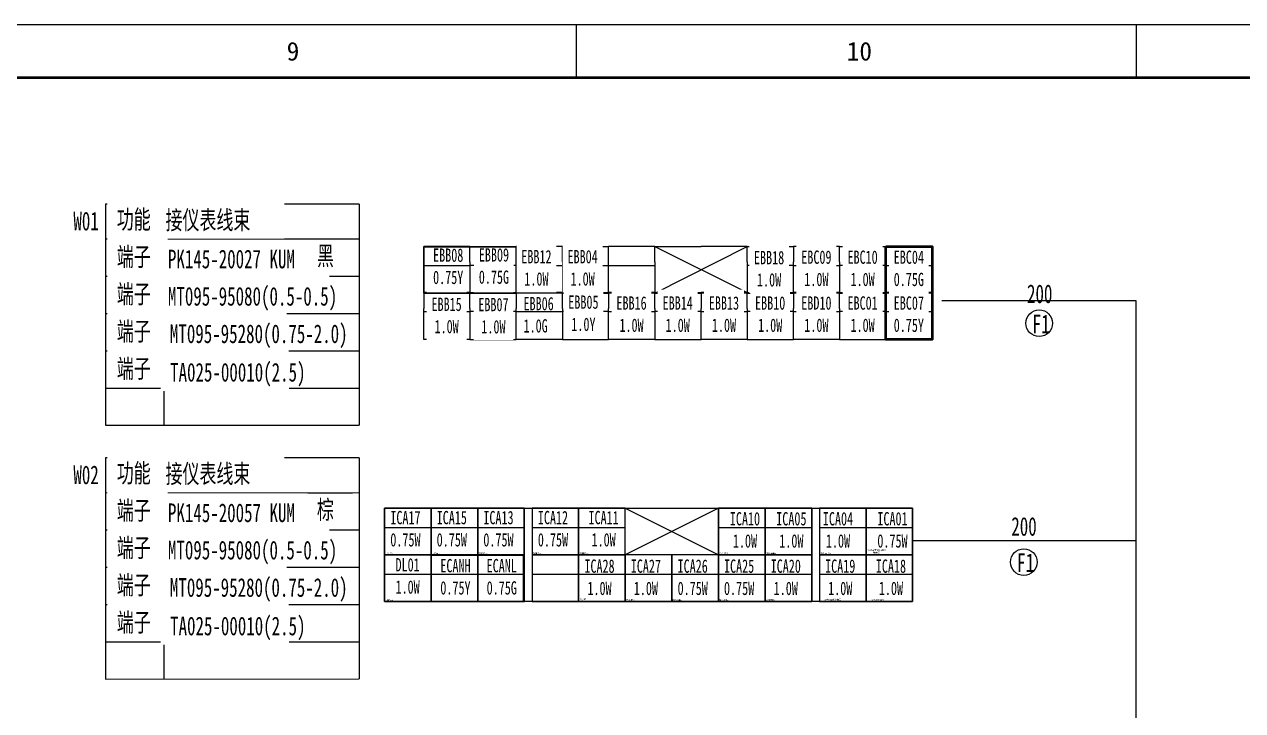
# Model space of a CAD drawing. Header units: millimetres. Extents: x 3853 to 7217, y 3585 to 4426.
# Drawn here: x 4695.5 to 4924.1, y 4297.2 to 4425.9 of the extents above; entities that cross this region are included whole.
import ezdxf

# ---------------------------------------------------------------- set-up
doc = ezdxf.new("R2010")
doc.units = ezdxf.units.MM
doc.layers.get('0').update_dxf_attribs({"lineweight": 25})
for name, color, linetype, lineweight in [('1轮廓实线层', 7, 'Continuous', 50), ('_0', 7, 'Continuous', 25), ('图框层', 7, 'Continuous', 25)]:
    doc.layers.add(name, color=color, linetype=linetype, lineweight=lineweight)
doc.layers.add('底盘线束', color=7, linetype='Continuous')
doc.styles.get("Standard").update_dxf_attribs({"font": ''})
doc.styles.add('标准', font='', dxfattribs={"width": 0.667})
doc.styles.get('Standard').set_extended_font_data('SimSun')
doc.styles.get('标准').set_extended_font_data('SimSun')

# ---------------------------------------------------------------- blocks, each defined once
blk = doc.blocks.new('ZwmFrameMain_A0X4^_^分区图框^_^landscape')
at = {"color": 3}
for p, q in [((921.13, 831), (921.13, 821)), ((1026.25, 831), (1026.25, 821))]:
    blk.add_line(p, q, dxfattribs=at)
at = {"lineweight": 50}
blk.add_line((0, 821), (3329, 821), dxfattribs=at)
at = {"layer": '图框层', "color": 1}
blk.add_line((-25, 831), (3339, 831), dxfattribs=at)
at = {"color": 3, "char_height": 3.5, "attachment_point": 1}
for s, insert in [('9', (866.78, 827.71)), ('10', (971.9, 827.71))]:
    blk.add_mtext_dynamic_manual_height_columns(s, width=5.7094, gutter_width=1, heights=[0], dxfattribs=dict(at, insert=insert))

msp = doc.modelspace()

# ---------------------------------------------------------------- linework, layer by layer
at = {"layer": '_0', "color": 0, "linetype": 'ByBlock', "lineweight": -3}
for p, q in [((4758.31, 4392.18), (4710.7, 4392.18)), ((4721.61, 4392.18), (4721.62, 4350.7)), ((4758.31, 4392.18), (4758.31, 4350.71)), ((4770.42, 4384.28), (4770.42, 4381.39)), ((4770.42, 4384.28), (4770.42, 4381.39)), ((4779.09, 4384.28), (4770.42, 4384.28)), ((4779.09, 4381.39), (4779.09, 4384.28)), ((4779.09, 4381.39), (4779.09, 4384.28)), ((4779.09, 4384.28), (4787.77, 4384.28)), ((4787.77, 4384.28), (4787.77, 4381.39)), ((4787.77, 4384.28), (4787.77, 4381.39)), ((4796.44, 4384.28), (4787.77, 4384.28)), ((4796.44, 4384.28), (4805.12, 4384.28)), ((4796.44, 4381.39), (4796.44, 4384.28)), ((4805.12, 4381.39), (4805.12, 4384.28)), ((4813.79, 4384.28), (4805.12, 4384.28)), ((4813.79, 4381.39), (4813.79, 4384.28)), ((4813.79, 4381.39), (4813.79, 4384.28)), ((4813.79, 4384.28), (4831.14, 4375.61)), ((4813.79, 4375.5), (4831.14, 4384.28)), ((4813.79, 4384.28), (4822.47, 4384.28)), ((4831.14, 4384.28), (4822.47, 4384.28)), ((4831.14, 4381.39), (4831.14, 4384.28)), ((4831.14, 4381.39), (4831.14, 4384.28)), ((4831.14, 4384.28), (4839.82, 4384.28)), ((4839.82, 4384.28), (4839.82, 4381.39)), ((4839.82, 4384.28), (4839.82, 4381.39)), ((4848.49, 4384.28), (4839.82, 4384.28)), ((4848.49, 4384.28), (4857.17, 4384.28)), ((4848.49, 4381.39), (4848.49, 4384.28)), ((4848.49, 4381.39), (4848.49, 4384.28)), ((4857.17, 4384.28), (4857.17, 4381.39)), ((4857.17, 4384.28), (4857.17, 4381.39)), ((4857.17, 4384.28), (4857.17, 4381.39)), ((4857.17, 4384.28), (4857.17, 4381.39)), ((4865.84, 4384.28), (4857.17, 4384.28)), ((4865.84, 4381.39), (4865.84, 4384.28)), ((4770.42, 4375.61), (4770.42, 4381.39)), ((4770.42, 4375.61), (4770.42, 4381.39)), ((4779.09, 4381.39), (4779.09, 4375.61)), ((4779.09, 4381.39), (4779.09, 4375.61)), ((4787.77, 4375.61), (4787.77, 4381.39)), ((4787.77, 4375.61), (4787.77, 4381.39)), ((4796.44, 4381.39), (4796.44, 4375.61)), ((4796.44, 4381.39), (4796.44, 4375.61)), ((4805.12, 4375.61), (4805.12, 4381.39)), ((4805.12, 4375.61), (4805.12, 4381.39)), ((4813.79, 4381.39), (4813.79, 4375.61)), ((4813.79, 4381.39), (4813.79, 4375.61)), ((4831.14, 4381.39), (4831.14, 4375.61)), ((4831.14, 4381.39), (4831.14, 4375.61)), ((4839.82, 4375.61), (4839.82, 4381.39)), ((4839.82, 4375.61), (4839.82, 4381.39)), ((4848.49, 4381.39), (4848.49, 4375.61)), ((4848.49, 4381.39), (4848.49, 4375.61)), ((4857.17, 4375.61), (4857.17, 4381.39)), ((4857.17, 4375.61), (4857.17, 4381.39)), ((4857.17, 4375.61), (4857.17, 4381.39)), ((4857.17, 4375.61), (4857.17, 4381.39)), ((4865.84, 4381.39), (4865.84, 4375.61)), ((4770.42, 4380.67), (4779.09, 4380.67)), ((4787.77, 4380.67), (4779.09, 4380.67)), ((4787.77, 4380.67), (4796.44, 4380.67)), ((4796.44, 4380.67), (4805.12, 4380.67)), ((4805.12, 4380.67), (4813.79, 4380.67)), ((4839.82, 4380.67), (4831.14, 4380.67)), ((4839.82, 4380.67), (4848.49, 4380.67)), ((4857.17, 4380.67), (4848.49, 4380.67)), ((4857.17, 4380.67), (4865.84, 4380.67)), ((4779.09, 4375.61), (4770.42, 4375.61)), ((4770.42, 4375.5), (4770.42, 4372.61)), ((4770.42, 4375.5), (4770.42, 4372.61)), ((4779.09, 4375.5), (4770.42, 4375.5)), ((4779.09, 4375.61), (4787.77, 4375.61)), ((4779.09, 4375.5), (4787.77, 4375.5)), ((4779.09, 4372.61), (4779.09, 4375.5)), ((4779.09, 4372.61), (4779.09, 4375.5)), ((4796.44, 4375.61), (4787.77, 4375.61)), ((4796.44, 4375.5), (4787.77, 4375.5)), ((4787.77, 4375.5), (4787.77, 4372.61)), ((4787.77, 4375.5), (4787.77, 4372.61)), ((4796.44, 4375.61), (4805.12, 4375.61)), ((4796.44, 4375.5), (4805.12, 4375.5)), ((4796.44, 4372.61), (4796.44, 4375.5)), ((4796.44, 4372.61), (4796.44, 4375.5)), ((4813.79, 4375.61), (4805.12, 4375.61)), ((4805.12, 4375.5), (4805.12, 4372.61)), ((4805.12, 4375.5), (4805.12, 4372.61)), ((4813.79, 4375.5), (4805.12, 4375.5)), ((4813.79, 4375.61), (4822.47, 4375.61)), ((4813.79, 4375.5), (4822.47, 4375.5)), ((4813.79, 4372.61), (4813.79, 4375.5)), ((4813.79, 4372.61), (4813.79, 4375.5)), ((4831.14, 4375.61), (4822.47, 4375.61)), ((4831.14, 4375.5), (4822.47, 4375.5)), ((4822.47, 4375.5), (4822.47, 4372.61)), ((4822.47, 4375.5), (4822.47, 4372.61)), ((4822.47, 4375.5), (4822.47, 4372.61)), ((4822.47, 4375.5), (4822.47, 4372.61)), ((4831.14, 4375.61), (4839.82, 4375.61)), ((4831.14, 4372.61), (4831.14, 4375.5)), ((4831.14, 4372.61), (4831.14, 4375.5)), ((4831.14, 4375.5), (4839.82, 4375.5)), ((4848.49, 4375.61), (4839.82, 4375.61)), ((4848.49, 4375.5), (4839.82, 4375.5)), ((4839.82, 4375.5), (4839.82, 4372.61)), ((4839.82, 4375.5), (4839.82, 4372.61)), ((4848.49, 4375.61), (4857.17, 4375.61)), ((4848.49, 4375.5), (4857.17, 4375.5)), ((4848.49, 4372.61), (4848.49, 4375.5)), ((4848.49, 4372.61), (4848.49, 4375.5)), ((4865.84, 4375.61), (4857.17, 4375.61)), ((4865.84, 4375.5), (4857.17, 4375.5)), ((4857.17, 4375.5), (4857.17, 4372.61)), ((4857.17, 4375.5), (4857.17, 4372.61)), ((4857.17, 4375.5), (4857.17, 4372.61)), ((4857.17, 4375.5), (4857.17, 4372.61)), ((4865.84, 4366.82), (4865.84, 4375.5)), ((4770.42, 4366.82), (4770.42, 4372.61)), ((4770.42, 4366.82), (4770.42, 4372.61)), ((4779.09, 4372.61), (4779.09, 4366.82)), ((4779.09, 4372.61), (4779.09, 4366.82)), ((4787.77, 4366.82), (4787.77, 4372.61)), ((4787.77, 4366.82), (4787.77, 4372.61)), ((4796.44, 4372.61), (4796.44, 4366.82)), ((4796.44, 4372.61), (4796.44, 4366.82)), ((4805.12, 4366.82), (4805.12, 4372.61)), ((4805.12, 4366.82), (4805.12, 4372.61)), ((4813.79, 4372.61), (4813.79, 4366.82)), ((4813.79, 4372.61), (4813.79, 4366.82)), ((4822.47, 4366.82), (4822.47, 4372.61)), ((4822.47, 4366.82), (4822.47, 4372.61)), ((4822.47, 4366.82), (4822.47, 4372.61)), ((4822.47, 4366.82), (4822.47, 4372.61)), ((4831.14, 4372.61), (4831.14, 4366.82)), ((4831.14, 4372.61), (4831.14, 4366.82)), ((4839.82, 4366.82), (4839.82, 4372.61)), ((4839.82, 4366.82), (4839.82, 4372.61)), ((4848.49, 4372.61), (4848.49, 4366.82)), ((4848.49, 4372.61), (4848.49, 4366.82)), ((4857.17, 4366.82), (4857.17, 4372.61)), ((4857.17, 4366.82), (4857.17, 4372.61)), ((4857.17, 4366.82), (4857.17, 4372.61)), ((4857.17, 4366.82), (4857.17, 4372.61)), ((4710.7, 4371.68), (4758.31, 4371.68)), ((4710.7, 4371.68), (4758.31, 4371.68)), ((4770.42, 4372.07), (4779.09, 4372.07)), ((4787.77, 4372.07), (4779.09, 4372.07)), ((4787.77, 4372.07), (4796.44, 4372.07)), ((4805.12, 4372.07), (4796.44, 4372.07)), ((4805.12, 4372.07), (4813.79, 4372.07)), ((4822.47, 4372.07), (4813.79, 4372.07)), ((4822.47, 4372.07), (4831.14, 4372.07)), ((4839.82, 4372.07), (4831.14, 4372.07)), ((4839.82, 4372.07), (4848.49, 4372.07)), ((4857.17, 4372.07), (4848.49, 4372.07)), ((4857.17, 4372.07), (4865.84, 4372.07)), ((4779.09, 4366.82), (4770.42, 4366.82)), ((4779.09, 4366.82), (4787.77, 4366.82)), ((4796.44, 4366.82), (4787.77, 4366.82)), ((4796.44, 4366.82), (4805.12, 4366.82)), ((4813.79, 4366.82), (4805.12, 4366.82)), ((4813.79, 4366.82), (4822.47, 4366.82)), ((4831.14, 4366.82), (4822.47, 4366.82)), ((4831.14, 4366.82), (4839.82, 4366.82)), ((4848.49, 4366.82), (4839.82, 4366.82)), ((4848.49, 4366.82), (4857.17, 4366.82)), ((4865.84, 4366.82), (4857.17, 4366.82)), ((4710.7, 4364.68), (4758.31, 4364.69)), ((4710.7, 4357.69), (4758.31, 4357.7)), ((4710.71, 4350.7), (4758.31, 4350.71)), ((4758.31, 4344.57), (4710.7, 4344.57)), ((4721.61, 4344.57), (4721.62, 4303.09)), ((4758.31, 4344.57), (4758.31, 4303.1)), ((4787.84, 4335.14), (4789.29, 4335.14)), ((4789.29, 4335.14), (4789.29, 4317.64)), ((4799.5, 4335.14), (4825.74, 4335.14)), ((4825.74, 4335.14), (4808.25, 4326.39)), ((4808.25, 4335.14), (4825.74, 4326.39)), ((4825.74, 4326.39), (4825.74, 4335.14)), ((4841.78, 4335.14), (4843.24, 4335.14)), ((4843.24, 4335.14), (4843.24, 4317.64)), ((4763.05, 4331.5), (4771.8, 4331.5)), ((4771.8, 4331.5), (4780.55, 4331.5)), ((4780.55, 4326.39), (4780.55, 4331.5)), ((4780.55, 4331.5), (4789.29, 4331.5)), ((4789.29, 4326.39), (4789.29, 4331.5)), ((4790.75, 4331.5), (4799.5, 4331.5)), ((4799.5, 4331.5), (4808.25, 4331.5)), ((4825.74, 4331.5), (4834.49, 4331.5)), ((4834.49, 4331.5), (4843.24, 4331.5)), ((4843.24, 4326.39), (4843.24, 4331.5)), ((4844.7, 4331.5), (4853.45, 4331.5)), ((4853.45, 4331.5), (4862.19, 4331.5)), ((4862.19, 4329.06), (4904.13, 4329.06)), ((4710.7, 4324.07), (4758.31, 4324.07)), ((4710.7, 4324.07), (4758.31, 4324.07)), ((4763.05, 4322.75), (4771.8, 4322.75)), ((4771.8, 4322.75), (4780.55, 4322.75)), ((4780.55, 4322.75), (4789.29, 4322.75)), ((4790.75, 4322.75), (4799.5, 4322.75)), ((4799.5, 4322.75), (4808.25, 4322.75)), ((4808.25, 4322.75), (4817, 4322.75)), ((4817, 4322.75), (4825.74, 4322.75)), ((4825.74, 4322.75), (4834.49, 4322.75)), ((4834.49, 4322.75), (4843.24, 4322.75)), ((4844.7, 4322.75), (4853.45, 4322.75)), ((4853.45, 4322.75), (4862.19, 4322.75)), ((4789.29, 4317.64), (4787.84, 4317.64)), ((4843.24, 4317.64), (4841.78, 4317.64)), ((4710.7, 4317.07), (4758.31, 4317.08)), ((4710.7, 4310.08), (4758.31, 4310.09)), ((4710.71, 4303.08), (4758.31, 4303.1))]:
    msp.add_line(p, q, dxfattribs=at)
at = {"layer": '_0', "color": 0}
for p, q in [((4904.13, 4374.07), (4867.69, 4374.07)), ((4904.13, 4329.06), (4904.13, 4374.07))]:
    msp.add_line(p, q, dxfattribs=at)
at = {"layer": '_0', "lineweight": -3}
msp.add_line((4904.13, 3907.51), (4904.13, 4374.07), dxfattribs=at)
at = {"layer": '_0', "color": 0, "linetype": 'ByBlock', "lineweight": -3}
for points in [[(4763.05, 4335.14), (4862.19, 4335.14), (4862.19, 4317.64), (4763.05, 4317.64)], [(4763.05, 4326.39), (4771.8, 4326.39), (4771.8, 4335.14), (4763.05, 4335.14)], [(4771.8, 4326.39), (4780.55, 4326.39), (4780.55, 4335.14), (4771.8, 4335.14)], [(4780.55, 4326.39), (4789.29, 4326.39), (4789.29, 4335.14), (4780.55, 4335.14)], [(4790.75, 4326.39), (4799.5, 4326.39), (4799.5, 4335.14), (4790.75, 4335.14)], [(4799.5, 4326.39), (4808.25, 4326.39), (4808.25, 4335.14), (4799.5, 4335.14)], [(4825.74, 4326.39), (4834.49, 4326.39), (4834.49, 4335.14), (4825.74, 4335.14)], [(4834.49, 4326.39), (4843.24, 4326.39), (4843.24, 4335.14), (4834.49, 4335.14)], [(4844.7, 4326.39), (4853.45, 4326.39), (4853.45, 4335.14), (4844.7, 4335.14)], [(4853.45, 4326.39), (4862.19, 4326.39), (4862.19, 4335.14), (4853.45, 4335.14)], [(4763.05, 4317.64), (4771.8, 4317.64), (4771.8, 4326.39), (4763.05, 4326.39)], [(4771.8, 4317.64), (4780.55, 4317.64), (4780.55, 4326.39), (4771.8, 4326.39)], [(4780.55, 4317.64), (4789.29, 4317.64), (4789.29, 4326.39), (4780.55, 4326.39)], [(4790.75, 4317.64), (4799.5, 4317.64), (4799.5, 4326.39), (4790.75, 4326.39)], [(4799.5, 4317.64), (4808.25, 4317.64), (4808.25, 4326.39), (4799.5, 4326.39)], [(4808.25, 4317.64), (4817, 4317.64), (4817, 4326.39), (4808.25, 4326.39)], [(4817, 4317.64), (4825.74, 4317.64), (4825.74, 4326.39), (4817, 4326.39)], [(4825.74, 4317.64), (4834.49, 4317.64), (4834.49, 4326.39), (4825.74, 4326.39)], [(4834.49, 4317.64), (4843.24, 4317.64), (4843.24, 4326.39), (4834.49, 4326.39)], [(4844.7, 4317.64), (4853.45, 4317.64), (4853.45, 4326.39), (4844.7, 4326.39)], [(4853.45, 4317.64), (4862.19, 4317.64), (4862.19, 4326.39), (4853.45, 4326.39)]]:
    msp.add_lwpolyline(points, close=True, dxfattribs=at)
at = {"layer": '_0', "color": 0, "lineweight": 30}
msp.add_lwpolyline([(4771.8, 4326.39), (4789.29, 4326.39), (4789.29, 4317.64), (4771.8, 4317.64)], close=True, dxfattribs=at)
at = {"layer": '_0', "color": 0, "linetype": 'ByBlock', "lineweight": -3}
for centre in [(4885.95, 4369.85), (4883.05, 4325.04)]:
    msp.add_circle(centre, 2.5, dxfattribs=at)
at = {"layer": '底盘线束', "color": 6, "lineweight": 30}
msp.add_lwpolyline([(4771.8, 4326.32), (4789.15, 4326.32), (4789.15, 4317.64), (4771.8, 4317.64)], close=True, dxfattribs=at)

# ---------------------------------------------------------------- texts
at = {"layer": '_0', "color": 0, "linetype": 'ByBlock', "lineweight": -3, "char_height": 3.5, "attachment_point": 1, "style": '标准'}
for s, insert, width in [('W01', (4704.66, 4390.77), 15.1586), ('200', (4883.66, 4377.13), 15.1586), ('{\\W0.7;F1}', (4884.65, 4371.48), 2.4983), ('W02', (4704.66, 4343.16), 15.1586), ('200', (4880.71, 4333.48), 15.1586), ('{\\W0.7;F1}', (4881.74, 4326.68), 2.4983)]:
    msp.add_mtext(s, dxfattribs=dict(at, insert=insert, width=width))
at = {"layer": '_0', "color": 0, "char_height": 3.5, "width": 4.9731, "attachment_point": 1, "style": '标准', "bg_fill": 2}
for s, insert in [('黑', (4750.38, 4384.25)), ('棕', (4750.38, 4336.64))]:
    msp.add_mtext(s, dxfattribs=dict(at, insert=insert))
at = {"layer": '_0', "color": 0, "style": '标准'}
for s, insert, char_height, width, attachment_point in [('\\pxqc;{\\fFangSong_GB2312|b0|i0|c134|p2;EBB08\\P0.75Y}', (4772.53, 4383.88), 2.5, 4.9731, 1), ('{\\fFangSong_GB2312|b0|i0|c134|p2;EBB06\\P1.0G}', (4789.15, 4374.78), 2.5, 6.0174, 1), ('\\pxqc;{\\fFangSong_GB2312|b0|i0|c134|p2;ICA17\\P0.75W}', (4764.5, 4334.64), 2.5, 4.9731, 1), ('\\pxqc;{\\fFangSong_GB2312|b0|i0|c134|p2;ICA15\\P0.75W}', (4773.2, 4334.64), 2.5, 4.9731, 1), ('\\pxqc;{\\fFangSong_GB2312|b0|i0|c134|p2;ICA13\\P0.75W}', (4781.96, 4334.64), 2.5, 4.9731, 1), ('\\pxqc;{\\fFangSong_GB2312|b0|i0|c134|p2;ICA12\\P0.75W}', (4792.19, 4334.64), 2.5, 4.9731, 1), ('\\pxqc;{\\fFangSong_GB2312|b0|i0|c134|p2;ICA11\\P1.0W}', (4801.7, 4334.64), 2.5, 4.9731, 1), ('\\pxqc;{\\fFangSong_GB2312|b0|i0|c134|p2;ICA10\\P1.0W}', (4828.23, 4334.42), 2.5, 4.9731, 1), ('\\pxqc;{\\fFangSong_GB2312|b0|i0|c134|p2;ICA05\\P1.0W}', (4836.94, 4334.42), 2.5, 4.9731, 1), ('\\pxqc;{\\fFangSong_GB2312|b0|i0|c134|p2;ICA04\\P1.0W}', (4845.69, 4334.42), 2.5, 4.9731, 1), ('\\pxqc;{\\fFangSong_GB2312|b0|i0|c134|p2;ICA01\\P0.75W}', (4855.92, 4334.42), 2.5, 4.9731, 1), ('\\pxsm0.7,qc;{\\fSimSun|b0|i0|c134|p49;\\W0.7;\\C256;气压5V+}', (4764.07, 4326.79, -0.05), 0.3, 3.7653, 2), ('\\pxsm0.7,qc;{\\fSimSun|b0|i0|c134|p49;\\W0.7;\\C256;传感器地}', (4772.81, 4326.79, -0.05), 0.3, 3.7653, 2), ('{\\fSimSun|b0|i0|c134|p49;\\W1;充电指示}', (4781.56, 4326.79, -0.05), 0.3, 3.7653, 2), ('{\\fSimSun|b0|i0|c134|p49;\\W1;轮差指示}', (4791.77, 4326.79, -0.05), 0.3, 3.7653, 2), ('{\\fSimSun|b0|i0|c134|p49;\\W1;轴差指示}', (4800.52, 4326.79, -0.05), 0.3, 3.7653, 2), ('{\\fSimSun|b0|i0|c134|p49;\\W1;冷却液位}', (4826.76, 4326.79, -0.05), 0.3, 3.7653, 2), ('\\pxsm0.7,qc;{\\fSimSun|b0|i0|c134|p49;\\W0.7;\\C256;车速传感器信号}', (4835.51, 4326.79, -0.05), 0.3, 3.7653, 2), ('\\pxsm0.7,qc;{\\fSimSun|b0|i0|c134|p49;\\W0.7;\\C256;车速传感器12V+}', (4845.71, 4326.79, -0.05), 0.3, 3.7653, 2), ('{\\fSimSun|b0|i0|c134|p49;\\W1;驾驶室翻转锁止报警信号}', (4855.42, 4327.43, -0.05), 0.3, 3.7653, 2), ('\\pxqc;{\\fFangSong_GB2312|b0|i0|c134|p2;DL01\\P1.0W}', (4764.91, 4325.78), 2.5, 4.9731, 1), ('\\pxqc;{\\fFangSong_GB2312|b0|i0|c134|p2;ECANH\\P0.75Y}', (4773.89, 4325.62), 2.5, 4.9731, 1), ('\\pxqc;{\\fFangSong_GB2312|b0|i0|c134|p2;ECANL\\P0.75G}', (4782.58, 4325.62), 2.5, 4.9731, 1), ('\\pxqc;{\\fFangSong_GB2312|b0|i0|c134|p2;ICA28\\P1.0W}', (4800.93, 4325.53), 2.5, 4.9731, 1), ('\\pxqc;{\\fFangSong_GB2312|b0|i0|c134|p2;ICA27\\P1.0W}', (4809.63, 4325.53), 2.5, 4.9731, 1), ('\\pxqc;{\\fFangSong_GB2312|b0|i0|c134|p2;ICA26\\P0.75W}', (4818.42, 4325.53), 2.5, 4.9731, 1), ('\\pxqc;{\\fFangSong_GB2312|b0|i0|c134|p2;ICA25\\P0.75W}', (4827.13, 4325.53), 2.5, 4.9731, 1), ('\\pxqc;{\\fFangSong_GB2312|b0|i0|c134|p2;ICA20\\P1.0W}', (4835.89, 4325.53), 2.5, 4.9731, 1), ('\\pxqc;{\\fFangSong_GB2312|b0|i0|c134|p2;ICA19\\P1.0W}', (4846.11, 4325.53), 2.5, 4.9731, 1), ('\\pxqc;{\\fFangSong_GB2312|b0|i0|c134|p2;ICA18\\P1.0W}', (4855.63, 4325.53), 2.5, 4.9731, 1), ('{\\fSimSun|b0|i0|c134|p49;\\W0.7;\\C256;翻转开关}', (4764.07, 4318.04, -0.05), 0.3, 3.7653, 2), ('\\pxsm0.7,qc;{\\fSimSun|b0|i0|c134|p49;\\W0.7;\\C256;燃油信号}', (4800.37, 4318.17, -0.05), 0.3, 3.7653, 2), ('{\\fSimSun|b0|i0|c134|p49;\\W1;空滤堵塞}', (4809.26, 4318.04, -0.05), 0.3, 3.7653, 2), ('\\pxsm0.7,qc;{\\fSimSun|b0|i0|c134|p49;\\W0.7;\\C256;后桥气压信号}', (4818.01, 4318.04, -0.05), 0.3, 3.7653, 2), ('\\pxsm0.7,qc;{\\fSimSun|b0|i0|c134|p49;\\W0.7;\\C256;前桥气压信号}', (4826.76, 4318.04, -0.05), 0.3, 3.7653, 2), ('{\\fSimSun|b0|i0|c134|p49;\\W1;驻车制动}', (4835.51, 4318.04, -0.05), 0.3, 3.7653, 2), ('{\\fSimSun|b0|i0|c134|p49;\\W1;挂车ABS故障信号}', (4847.15, 4318.11, -0.05), 0.3, 3.7653, 2), ('\\pxsm0.7;{\\fSimSun|b0|i0|c134|p49;\\W1;制动蹄片开关}', (4855.63, 4318.02, -0.05), 0.3, 3.7653, 2)]:
    msp.add_mtext(s, dxfattribs=dict(at, insert=insert, char_height=char_height, width=width, attachment_point=attachment_point))

# ---------------------------------------------------------------- next in the draw order: linework, layer by layer
at = {"layer": '_0', "color": 0}
for p, q in [((4710.7, 4385.68), (4758.31, 4385.66)), ((4710.7, 4338.07), (4758.31, 4338.05))]:
    msp.add_line(p, q, dxfattribs=at)
at = {"layer": '_0', "color": 0, "linetype": 'ByBlock', "lineweight": -3}
for p, q in [((4710.69, 4378.68), (4758.31, 4378.68)), ((4710.69, 4331.07), (4758.31, 4331.07))]:
    msp.add_line(p, q, dxfattribs=at)

# ---------------------------------------------------------------- next in the draw order: texts
at = {"layer": '_0', "color": 0, "char_height": 2.5, "width": 4.9731, "attachment_point": 1, "style": '标准', "bg_fill": 2}
for s, insert in [('\\pxqc;{\\fFangSong_GB2312|b0|i0|c134|p2;EBB04\\P1.0W}', (4797.76, 4383.59)), ('\\pxqc;{\\fFangSong_GB2312|b0|i0|c134|p2;EBC10\\P1.0W}', (4850.31, 4383.5)), ('\\pxqc;{\\fFangSong_GB2312|b0|i0|c134|p2;EBC04\\P0.75G}', (4858.99, 4383.5)), ('\\pxqc;{\\fFangSong_GB2312|b0|i0|c134|p2;EBB15\\P1.0W}', (4772.23, 4374.65)), ('\\pxqc;{\\fFangSong_GB2312|b0|i0|c134|p2;EBB07\\P1.0W}', (4781.02, 4374.61)), ('\\pxqc;{\\fFangSong_GB2312|b0|i0|c134|p2;EBB16\\P1.0W}', (4806.94, 4374.9)), ('\\pxqc;{\\fFangSong_GB2312|b0|i0|c134|p2;EBB14\\P1.0W}', (4815.61, 4374.9)), ('\\pxqc;{\\fFangSong_GB2312|b0|i0|c134|p2;EBB13\\P1.0W}', (4824.29, 4374.9)), ('\\pxqc;{\\fFangSong_GB2312|b0|i0|c134|p2;EBB10\\P1.0W}', (4832.96, 4374.9)), ('\\pxqc;{\\fFangSong_GB2312|b0|i0|c134|p2;EBD10\\P1.0W}', (4841.64, 4374.9))]:
    msp.add_mtext(s, dxfattribs=dict(at, insert=insert))

# ---------------------------------------------------------------- next in the draw order: texts
at = {"layer": '_0', "color": 0, "attachment_point": 1, "style": '标准', "bg_fill": 2}
for s, insert, char_height, width in [('{\\fFangSong_GB2312|b0|i0|c134|p2;接仪表线束}', (4721.96, 4390.98), 3.5, 20.5328), ('\\pxqc;EBB09\\P0.75G', (4781.11, 4383.93), 2.5, 4.9731), ('\\pxqc;{\\fFangSong_GB2312|b0|i0|c134|p2;EBB18\\P1.0W}', (4832.76, 4383.42), 2.5, 4.9731), ('\\pxqc;{\\fFangSong_GB2312|b0|i0|c134|p2;EBC09\\P1.0W}', (4841.64, 4383.5), 2.5, 4.9731), ('\\pxqc;{\\fFangSong_GB2312|b0|i0|c134|p2;EBB05\\P1.0Y}', (4797.91, 4375.07), 2.5, 4.9731), ('\\pxqc;{\\fFangSong_GB2312|b0|i0|c134|p2;EBC01\\P1.0W}', (4850.31, 4374.9), 2.5, 4.9731), ('\\pxqc;{\\fFangSong_GB2312|b0|i0|c134|p2;EBC07 0.75Y}', (4858.99, 4374.9), 2.5, 4.9731), ('{\\fFangSong_GB2312|b0|i0|c134|p2;接仪表线束}', (4721.96, 4343.37), 3.5, 20.5328)]:
    msp.add_mtext(s, dxfattribs=dict(at, insert=insert, char_height=char_height, width=width))

# ---------------------------------------------------------------- next in the draw order: linework, layer by layer
at = {"layer": '1轮廓实线层', "color": 1}
msp.add_lwpolyline([(4857.17, 4384.28), (4865.84, 4384.28), (4865.84, 4366.82), (4857.17, 4366.82)], close=True, dxfattribs=at)
at = {"layer": '_0', "color": 0}
msp.add_lwpolyline([(4770.42, 4384.28), (4787.77, 4384.28), (4787.77, 4375.5), (4770.42, 4375.5)], close=True, dxfattribs=at)
at = {"layer": '底盘线束', "color": 6, "lineweight": 30}
msp.add_lwpolyline([(4770.42, 4384.17), (4787.77, 4384.17), (4787.77, 4375.5), (4770.42, 4375.5)], close=True, dxfattribs=at)

# ---------------------------------------------------------------- next in the draw order: texts
at = {"layer": '_0', "color": 0, "char_height": 3.5, "width": 28.5601, "attachment_point": 1, "style": '标准', "bg_fill": 2}
for s, insert in [('{\\fFangSong_GB2312|b0|i0|c134|p2;PK145-20027 KUM}', (4722.41, 4383.66)), ('{\\fFangSong_GB2312|b0|i0|c134|p2;PK145-20057 KUM}', (4722.41, 4336.04))]:
    msp.add_mtext(s, dxfattribs=dict(at, insert=insert))

# ---------------------------------------------------------------- next in the draw order: texts
at = {"layer": '_0', "color": 0, "attachment_point": 1, "style": '标准', "bg_fill": 2}
for s, insert, char_height, width in [('{\\fFangSong_GB2312|b0|i0|c134|p2;功能}', (4712.81, 4391.09), 3.5, 7.8037), ('\\pxqc;{\\fFangSong_GB2312|b0|i0|c134|p2;EBB12\\P1.0W}', (4789.09, 4383.59), 2.5, 4.9731), ('{\\fFangSong_GB2312|b0|i0|c134|p2;MT095-95080(0.5-0.5)}', (4722.41, 4376.66), 3.5, 20.5328), ('{\\fFangSong_GB2312|b0|i0|c134|p2;功能}', (4712.81, 4343.48), 3.5, 7.8037), ('{\\fFangSong_GB2312|b0|i0|c134|p2;MT095-95080(0.5-0.5)}', (4722.41, 4329.04), 3.5, 20.5328)]:
    msp.add_mtext(s, dxfattribs=dict(at, insert=insert, char_height=char_height, width=width))

# ---------------------------------------------------------------- next in the draw order: texts
at = {"layer": '_0', "color": 0, "char_height": 3.5, "attachment_point": 1, "style": '标准', "bg_fill": 2}
for s, insert, width in [('{\\fFangSong_GB2312|b0|i0|c134|p2;端子}', (4712.81, 4384.09), 7.8037), ('{\\fFangSong_GB2312|b0|i0|c134|p2;MT095-95280(0.75-2.0)}', (4722.78, 4369.63), 20.5328), ('{\\fFangSong_GB2312|b0|i0|c134|p2;端子}', (4712.81, 4336.48), 7.8037), ('{\\fFangSong_GB2312|b0|i0|c134|p2;MT095-95280(0.75-2.0)}', (4722.78, 4322.02), 20.5328)]:
    msp.add_mtext(s, dxfattribs=dict(at, insert=insert, width=width))

# ---------------------------------------------------------------- next in the draw order: linework, layer by layer
at = {"layer": '_0', "color": 0, "lineweight": -3}
for p, q in [((4710.7, 4392.18), (4710.7, 4385.68)), ((4710.7, 4344.57), (4710.7, 4338.07))]:
    msp.add_line(p, q, dxfattribs=at)

# ---------------------------------------------------------------- next in the draw order: texts
at = {"layer": '_0', "color": 0, "char_height": 3.5, "attachment_point": 1, "style": '标准', "bg_fill": 2}
for s, insert, width in [('{\\fFangSong_GB2312|b0|i0|c134|p2;端子}', (4712.81, 4377.09), 7.8037), ('{\\fFangSong_GB2312|b0|i0|c134|p2;TA025-00010(2.5)}', (4722.82, 4362.41), 20.5328), ('{\\fFangSong_GB2312|b0|i0|c134|p2;端子}', (4712.81, 4329.48), 7.8037), ('{\\fFangSong_GB2312|b0|i0|c134|p2;TA025-00010(2.5)}', (4722.82, 4314.8), 20.5328)]:
    msp.add_mtext(s, dxfattribs=dict(at, insert=insert, width=width))

# ---------------------------------------------------------------- next in the draw order: linework, layer by layer
at = {"layer": '_0', "color": 0, "lineweight": -3}
for p, q in [((4710.7, 4385.68), (4710.7, 4378.68)), ((4710.7, 4338.07), (4710.7, 4331.07))]:
    msp.add_line(p, q, dxfattribs=at)

# ---------------------------------------------------------------- next in the draw order: texts
at = {"layer": '_0', "color": 0, "char_height": 3.5, "width": 7.8037, "attachment_point": 1, "style": '标准', "bg_fill": 2}
for insert in [(4712.81, 4370.1), (4712.81, 4322.48)]:
    msp.add_mtext('{\\fFangSong_GB2312|b0|i0|c134|p2;端子}', dxfattribs=dict(at, insert=insert))

# ---------------------------------------------------------------- next in the draw order: linework, layer by layer
at = {"layer": '_0', "color": 0, "lineweight": -3}
for p, q in [((4710.7, 4378.68), (4710.7, 4371.68)), ((4710.7, 4331.07), (4710.7, 4324.07))]:
    msp.add_line(p, q, dxfattribs=at)

# ---------------------------------------------------------------- next in the draw order: texts
at = {"layer": '_0', "color": 0, "char_height": 3.5, "width": 7.8037, "attachment_point": 1, "style": '标准', "bg_fill": 2}
for insert in [(4712.81, 4363.11), (4712.81, 4315.49)]:
    msp.add_mtext('{\\fFangSong_GB2312|b0|i0|c134|p2;端子}', dxfattribs=dict(at, insert=insert))

# ---------------------------------------------------------------- next in the draw order: linework, layer by layer
at = {"layer": '_0', "color": 0, "lineweight": -3}
for p, q in [((4710.7, 4371.68), (4710.7, 4364.68)), ((4710.7, 4364.68), (4710.7, 4357.69)), ((4710.7, 4357.69), (4710.71, 4350.7)), ((4710.7, 4324.07), (4710.7, 4317.07)), ((4710.7, 4317.07), (4710.7, 4310.08)), ((4710.7, 4310.08), (4710.71, 4303.08))]:
    msp.add_line(p, q, dxfattribs=at)

# ---------------------------------------------------------------- next in the draw order: block references
at = {"layer": '图框层'}
msp.add_blockref('ZwmFrameMain_A0X4^_^分区图框^_^landscape', (3877.91, 3594.93), dxfattribs=at)

doc.saveas('drawing.dxf')
